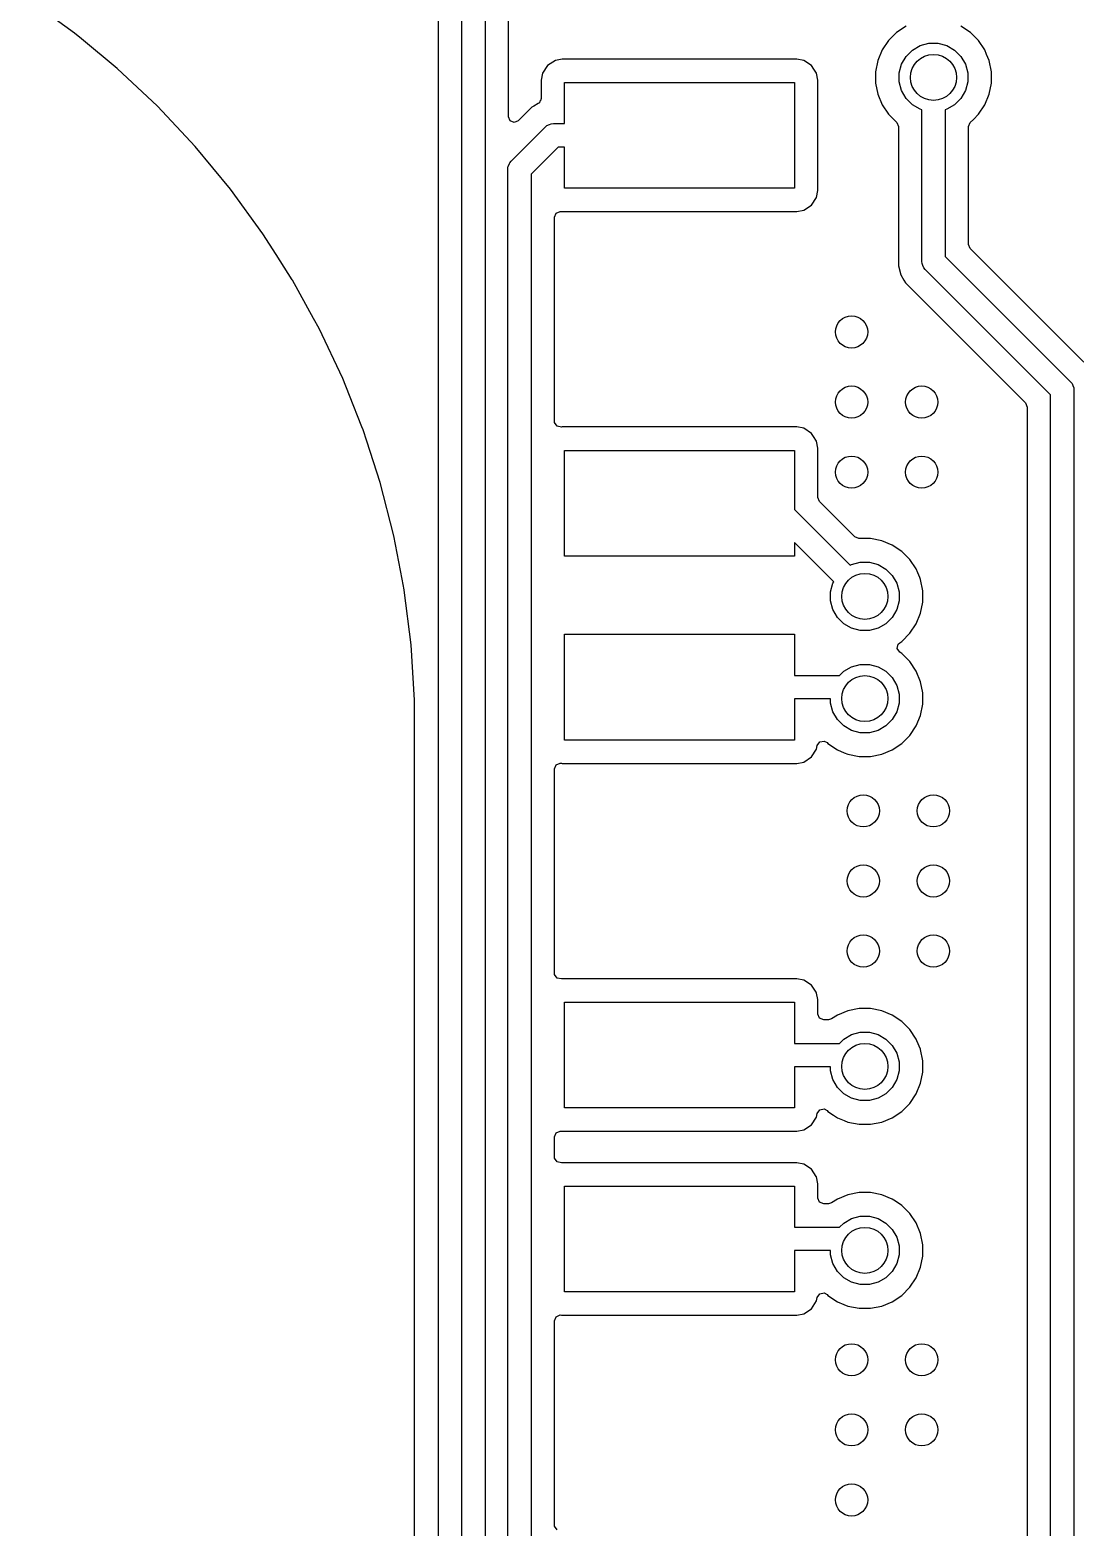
# Model space of a CAD drawing. Extents: x 97 to 200, y -158 to -52.
# Drawn here: x 144.43 to 155.79, y -91.17 to -74.89 of the extents above; entities that cross this region are included whole.
import ezdxf

# ---------------------------------------------------------------- set-up
doc = ezdxf.new("R2010")
doc.units = 0
doc.layers.add('BLACK', color=7, linetype='CONTINUOUS')

msp = doc.modelspace()

# ---------------------------------------------------------------- linework, layer by layer
at = {"layer": 'BLACK', "linetype": 'CONTINUOUS'}
for p, q in [((148.8696, -74.47551), (148.8696, -110.719689)), ((149.1241, -110.850994), (149.1241, -74.4036)), ((149.3781, -74.456206), (149.3781, -110.9036)), ((144.917559, -74.923498), (144.431928, -74.570666)), ((149.6326, -75.831689), (149.6326, -74.587511)), ((153.952917, -74.845745), (153.849817, -74.914634)), ((154.652382, -74.914634), (154.549282, -74.845745)), ((144.992023, -74.9851), (144.917559, -74.923498)), ((145.380065, -75.306115), (144.992023, -74.9851)), ((153.762134, -75.002317), (153.693245, -75.105417)), ((153.849817, -74.914634), (153.762134, -75.002317)), ((154.107594, -75.057145), (154.202153, -75.031808)), ((154.202153, -75.031808), (154.300047, -75.031808)), ((154.300047, -75.031808), (154.394606, -75.057145)), ((154.652383, -74.914635), (154.652382, -74.914634)), ((154.740065, -75.002317), (154.652383, -74.914635)), ((154.808956, -75.10542), (154.740065, -75.002317)), ((150.216031, -75.204101), (150.1418, -75.218865)), ((150.216035, -75.2041), (150.216031, -75.204101)), ((152.766167, -75.2041), (150.216035, -75.2041)), ((152.8404, -75.218865), (152.766167, -75.2041)), ((153.693244, -75.105419), (153.645793, -75.219974)), ((153.693245, -75.105417), (153.693244, -75.105419)), ((153.904645, -75.260094), (153.953592, -75.175314)), ((153.953592, -75.175314), (154.022814, -75.106092)), ((154.022814, -75.106092), (154.107594, -75.057145)), ((154.394606, -75.057145), (154.479386, -75.106092)), ((154.479386, -75.106092), (154.548608, -75.175314)), ((154.548608, -75.175314), (154.597555, -75.260094)), ((154.829123, -75.154108), (154.808956, -75.10542)), ((154.855946, -75.218865), (154.829123, -75.154108)), ((145.380071, -75.306121), (145.380065, -75.306115)), ((145.380077, -75.306126), (145.380071, -75.306121)), ((145.817658, -75.717042), (145.380077, -75.306126)), ((150.001365, -75.359299), (149.9866, -75.433532)), ((150.001366, -75.359297), (150.001365, -75.359299)), ((150.057615, -75.275115), (150.001366, -75.359297)), ((150.141796, -75.218867), (150.057615, -75.275115)), ((150.1418, -75.218865), (150.141796, -75.218867)), ((152.840402, -75.218866), (152.8404, -75.218865)), ((152.924584, -75.275115), (152.840402, -75.218866)), ((152.950475, -75.313864), (152.924584, -75.275115)), ((152.980834, -75.359299), (152.950475, -75.313864)), ((152.995599, -75.433534), (152.980834, -75.359299)), ((153.645791, -75.219981), (153.6216, -75.341599)), ((153.6216, -75.341599), (153.6216, -75.4656)), ((153.645793, -75.219974), (153.645791, -75.219981)), ((153.879308, -75.354653), (153.904645, -75.260094)), ((153.879308, -75.452547), (153.879308, -75.354653)), ((154.597555, -75.260094), (154.622892, -75.354653)), ((154.622892, -75.354653), (154.622892, -75.452547)), ((154.856409, -75.219982), (154.855946, -75.218865)), ((154.8806, -75.3416), (154.856409, -75.219982)), ((154.8806, -75.4656), (154.8806, -75.3416)), ((149.9866, -75.433532), (149.9866, -75.63465)), ((150.2411, -75.9066), (150.2411, -75.4586)), ((150.2411, -75.4586), (152.7411, -75.4586)), ((152.7411, -75.4586), (152.7411, -76.6086)), ((152.9956, -76.633667), (152.995599, -75.433534)), ((153.6216, -75.4656), (153.645791, -75.587218)), ((153.904645, -75.547106), (153.879308, -75.452547)), ((154.622892, -75.452547), (154.597555, -75.547106)), ((154.856409, -75.587218), (154.8806, -75.4656)), ((149.95535, -75.688776), (149.906431, -75.71702)), ((149.968294, -75.678844), (149.95535, -75.688776)), ((149.974537, -75.663771), (149.968294, -75.678844)), ((149.984471, -75.650826), (149.974537, -75.663771)), ((149.9866, -75.63465), (149.983368, -75.642451)), ((149.983368, -75.642451), (149.984471, -75.650826)), ((153.645791, -75.587218), (153.645793, -75.587225)), ((153.645793, -75.587225), (153.693244, -75.70178)), ((153.953592, -75.631886), (153.904645, -75.547106)), ((154.022814, -75.701108), (153.953592, -75.631886)), ((154.548608, -75.631886), (154.479386, -75.701108)), ((154.597555, -75.547106), (154.548608, -75.631886)), ((154.808956, -75.70178), (154.856409, -75.587218)), ((146.228573, -76.154622), (145.817658, -75.717042)), ((149.650906, -75.875883), (149.6326, -75.831689)), ((149.886852, -75.728324), (149.739294, -75.875883)), ((149.906431, -75.717021), (149.886852, -75.728324)), ((149.906431, -75.71702), (149.906431, -75.717021)), ((153.693244, -75.70178), (153.693245, -75.701782)), ((153.693245, -75.701782), (153.762134, -75.804882)), ((153.762134, -75.804882), (153.851294, -75.894042)), ((154.107594, -75.750055), (154.022814, -75.701108)), ((154.1241, -75.754477), (154.107594, -75.750055)), ((154.1241, -77.4036), (154.1241, -75.754477)), ((154.394606, -75.750055), (154.3781, -75.754477)), ((154.3781, -75.754477), (154.3781, -77.350994)), ((154.479386, -75.701108), (154.394606, -75.750055)), ((154.684607, -75.860341), (154.740065, -75.804883)), ((154.740065, -75.804883), (154.808956, -75.70178)), ((149.6951, -75.894189), (149.650906, -75.875883)), ((149.661297, -76.313797), (150.031297, -75.943797)), ((149.739294, -75.875883), (149.6951, -75.894189)), ((150.031297, -75.943797), (150.050542, -75.928004)), ((150.050542, -75.928004), (150.050543, -75.928003)), ((150.050543, -75.928003), (150.07736, -75.916895)), ((150.07736, -75.916895), (150.096323, -75.90904)), ((150.096323, -75.90904), (150.096324, -75.90904)), ((150.096324, -75.90904), (150.1211, -75.9066)), ((150.1211, -75.9066), (150.2411, -75.9066)), ((153.851294, -75.894042), (153.8696, -75.938236)), ((153.8696, -75.938236), (153.8696, -77.453829)), ((154.6326, -75.938236), (154.650906, -75.894042)), ((154.6326, -77.219689), (154.6326, -75.938236)), ((154.650906, -75.894042), (154.684607, -75.860341)), ((146.228582, -76.154633), (146.228573, -76.154622)), ((146.228583, -76.154634), (146.228582, -76.154633)), ((146.611188, -76.617122), (146.228583, -76.154634)), ((150.173706, -76.1606), (149.8781, -76.456206)), ((150.2411, -76.1606), (150.173706, -76.1606)), ((150.2411, -76.6086), (150.2411, -76.1606)), ((149.628473, -76.374158), (149.643087, -76.338876)), ((149.643087, -76.338876), (149.645503, -76.333043)), ((149.645503, -76.333043), (149.645504, -76.333042)), ((149.645504, -76.333042), (149.661297, -76.313797)), ((149.6241, -76.4036), (149.62654, -76.378824)), ((149.6241, -111.350994), (149.6241, -76.4036)), ((149.62654, -76.378824), (149.628473, -76.374158)), ((149.8781, -76.456206), (149.8781, -111.4036)), ((146.611188, -76.617123), (146.611188, -76.617122)), ((146.611202, -76.61714), (146.611188, -76.617123)), ((146.964033, -77.102772), (146.611202, -76.61714)), ((152.7411, -76.6086), (150.2411, -76.6086)), ((152.980834, -76.707901), (152.9956, -76.633667)), ((152.840401, -76.848334), (152.924584, -76.792084)), ((152.924584, -76.792084), (152.980834, -76.707901)), ((150.1326, -76.92266), (150.150906, -76.878466)), ((150.1326, -79.14454), (150.1326, -76.92266)), ((150.150906, -76.878466), (150.1951, -76.86016)), ((150.1951, -76.86016), (150.207284, -76.861359)), ((150.207284, -76.861359), (150.216033, -76.8631)), ((150.216033, -76.8631), (152.766166, -76.863099)), ((152.766166, -76.863099), (152.840401, -76.848334)), ((147.106904, -77.3279), (146.964033, -77.102772)), ((154.650906, -77.263883), (154.6326, -77.219689)), ((155.885347, -78.498324), (154.650906, -77.263883)), ((147.282682, -77.604882), (147.106904, -77.3279)), ((153.8696, -77.453829), (153.895598, -77.550851)), ((154.12654, -77.428376), (154.1241, -77.4036)), ((154.12654, -77.428377), (154.12654, -77.428376)), ((154.134395, -77.44734), (154.12654, -77.428377)), ((154.145503, -77.474157), (154.134395, -77.44734)), ((154.145504, -77.474158), (154.145503, -77.474157)), ((154.161297, -77.493403), (154.145504, -77.474158)), ((154.3781, -77.350994), (155.740903, -78.713797)), ((147.285676, -77.609599), (147.282682, -77.604882)), ((147.513617, -78.024222), (147.285676, -77.609599)), ((153.895598, -77.550851), (153.8956, -77.550856)), ((153.8956, -77.550856), (153.929514, -77.609598)), ((153.929514, -77.609598), (153.945823, -77.637846)), ((153.945823, -77.637846), (153.945828, -77.637852)), ((153.945828, -77.637852), (155.251294, -78.943317)), ((155.5241, -78.856206), (154.161297, -77.493403)), ((147.574864, -78.13563), (147.513617, -78.024222)), ((147.830446, -78.67877), (147.574864, -78.13563)), ((147.903427, -78.8631), (147.830446, -78.67877)), ((155.740903, -78.713797), (155.756697, -78.733042)), ((155.756697, -78.733042), (155.76512, -78.753376)), ((155.76512, -78.753376), (155.77566, -78.778824)), ((155.77566, -78.778824), (155.7781, -78.8036)), ((148.038438, -79.204101), (147.903427, -78.8631)), ((155.251294, -78.943317), (155.2696, -78.987511)), ((155.5241, -96.3036), (155.5241, -78.856206)), ((155.7781, -78.8036), (155.7781, -96.250994)), ((155.2696, -78.987511), (155.2696, -96.353829)), ((148.051422, -79.236894), (148.038438, -79.204101)), ((148.091194, -79.3593), (148.051422, -79.236894)), ((150.1338, -79.156729), (150.1326, -79.14454)), ((150.160373, -79.196505), (150.1338, -79.156729)), ((150.207289, -79.20584), (150.160373, -79.196505)), ((150.216033, -79.204101), (150.207289, -79.20584)), ((150.216035, -79.2041), (150.216033, -79.204101)), ((152.766167, -79.2041), (150.216035, -79.2041)), ((152.8404, -79.218865), (152.766167, -79.2041)), ((152.840402, -79.218866), (152.8404, -79.218865)), ((152.924584, -79.275115), (152.840402, -79.218866)), ((152.946708, -79.308226), (152.924584, -79.275115)), ((148.236914, -79.80778), (148.091194, -79.3593)), ((152.980834, -79.359299), (152.946708, -79.308226)), ((152.995599, -79.433533), (152.980834, -79.359299)), ((152.995599, -79.433535), (152.995599, -79.433533)), ((152.995599, -79.971688), (152.995599, -79.433535)), ((150.2411, -80.6086), (150.2411, -79.4586)), ((150.2411, -79.4586), (152.7411, -79.4586)), ((152.7411, -79.4586), (152.7411, -80.102994)), ((148.386195, -80.389194), (148.236914, -79.80778)), ((153.013905, -80.015882), (152.995599, -79.971688)), ((153.396817, -80.398794), (153.013905, -80.015882)), ((152.7411, -80.102994), (153.346794, -80.708689)), ((148.476094, -80.860459), (148.386195, -80.389194)), ((153.441011, -80.4171), (153.396817, -80.398794)), ((153.167189, -80.888294), (152.7411, -80.462205)), ((152.7411, -80.462205), (152.7411, -80.6086)), ((153.4431, -80.4171), (153.441011, -80.4171)), ((153.5671, -80.4171), (153.4431, -80.4171)), ((153.688718, -80.441291), (153.5671, -80.4171)), ((153.688725, -80.441293), (153.688718, -80.441291)), ((153.80328, -80.488744), (153.688725, -80.441293)), ((153.803282, -80.488745), (153.80328, -80.488744)), ((153.906382, -80.557634), (153.803282, -80.488745)), ((153.906383, -80.557635), (153.906382, -80.557634)), ((153.994065, -80.645317), (153.906383, -80.557635)), ((152.7411, -80.6086), (150.2411, -80.6086)), ((153.346794, -80.708689), (153.361594, -80.700145)), ((153.361594, -80.700145), (153.456153, -80.674808)), ((153.456153, -80.674808), (153.554047, -80.674808)), ((153.554047, -80.674808), (153.648606, -80.700145)), ((153.648606, -80.700145), (153.733386, -80.749092)), ((154.062956, -80.74842), (153.994065, -80.645317)), ((148.498344, -80.977102), (148.476094, -80.860459)), ((153.133308, -80.997653), (153.158645, -80.903094)), ((153.158645, -80.903094), (153.167189, -80.888294)), ((153.733386, -80.749092), (153.802608, -80.818314)), ((153.802608, -80.818314), (153.851555, -80.903094)), ((153.851555, -80.903094), (153.876892, -80.997653)), ((154.081042, -80.792084), (154.062956, -80.74842)), ((154.101795, -80.842187), (154.081042, -80.792084)), ((154.110409, -80.862982), (154.101795, -80.842187)), ((154.1346, -80.9846), (154.110409, -80.862982)), ((148.498675, -80.978835), (148.498344, -80.977102)), ((148.57391, -81.574375), (148.498675, -80.978835)), ((153.133308, -81.095547), (153.133308, -80.997653)), ((153.876892, -80.997653), (153.876892, -81.095547)), ((154.1346, -81.1086), (154.1346, -80.9846)), ((153.158645, -81.190106), (153.133308, -81.095547)), ((153.207592, -81.274886), (153.158645, -81.190106)), ((153.851555, -81.190106), (153.802608, -81.274886)), ((153.876892, -81.095547), (153.851555, -81.190106)), ((154.110409, -81.230218), (154.1346, -81.1086)), ((153.276814, -81.344108), (153.207592, -81.274886)), ((153.361594, -81.393055), (153.276814, -81.344108)), ((153.733386, -81.344108), (153.648606, -81.393055)), ((153.802608, -81.274886), (153.733386, -81.344108)), ((153.994065, -81.447883), (154.062956, -81.34478)), ((154.062956, -81.34478), (154.110409, -81.230218)), ((150.2411, -82.6086), (150.2411, -81.4586)), ((150.2411, -81.4586), (152.7411, -81.4586)), ((152.7411, -81.4586), (152.7411, -81.9066)), ((153.456153, -81.418392), (153.361594, -81.393055)), ((153.554047, -81.418392), (153.456153, -81.418392)), ((153.648606, -81.393055), (153.554047, -81.418392)), ((153.867336, -81.567377), (153.88458, -81.550133)), ((153.88458, -81.550133), (153.906383, -81.535565)), ((153.906383, -81.535565), (153.994065, -81.447883)), ((148.611601, -82.173463), (148.57391, -81.574375)), ((153.858004, -81.614293), (153.867336, -81.567377)), ((153.884579, -81.654066), (153.858004, -81.614293)), ((153.906383, -81.668635), (153.884579, -81.654066)), ((153.994065, -81.756317), (153.906383, -81.668635)), ((153.230306, -81.9066), (153.276814, -81.860092)), ((153.276814, -81.860092), (153.361594, -81.811145)), ((153.361594, -81.811145), (153.456153, -81.785808)), ((153.456153, -81.785808), (153.554047, -81.785808)), ((153.554047, -81.785808), (153.648606, -81.811145)), ((153.648606, -81.811145), (153.733386, -81.860092)), ((153.733386, -81.860092), (153.802608, -81.929314)), ((154.062956, -81.85942), (153.994065, -81.756317)), ((154.110409, -81.973982), (154.062956, -81.85942)), ((152.7411, -81.9066), (153.230306, -81.9066)), ((153.802608, -81.929314), (153.851555, -82.014094)), ((153.851555, -82.014094), (153.876892, -82.108653)), ((154.1346, -82.0956), (154.110409, -81.973982)), ((148.611601, -82.173474), (148.611601, -82.173463)), ((148.611601, -82.499486), (148.611601, -82.173474)), ((153.133308, -82.1606), (152.7411, -82.1606)), ((152.7411, -82.1606), (152.7411, -82.6086)), ((153.133308, -82.206547), (153.133308, -82.1606)), ((153.158645, -82.301106), (153.133308, -82.206547)), ((153.876892, -82.206547), (153.851555, -82.301106)), ((153.876892, -82.108653), (153.876892, -82.206547)), ((154.1346, -82.2196), (154.1346, -82.0956)), ((153.207592, -82.385886), (153.158645, -82.301106)), ((153.851555, -82.301106), (153.802608, -82.385886)), ((154.062956, -82.45578), (154.110409, -82.341218)), ((154.110409, -82.341218), (154.1346, -82.2196)), ((148.6116, -82.499489), (148.611601, -82.499486)), ((148.6116, -102.046471), (148.6116, -82.499489)), ((153.276814, -82.455108), (153.207592, -82.385886)), ((153.361594, -82.504055), (153.276814, -82.455108)), ((153.456153, -82.529392), (153.361594, -82.504055)), ((153.554047, -82.529392), (153.456153, -82.529392)), ((153.648606, -82.504055), (153.554047, -82.529392)), ((153.733386, -82.455108), (153.648606, -82.504055)), ((153.802608, -82.385886), (153.733386, -82.455108)), ((153.994065, -82.558883), (154.062956, -82.45578)), ((152.7411, -82.6086), (150.2411, -82.6086)), ((152.980834, -82.707901), (152.988602, -82.668843)), ((152.988602, -82.668843), (153.015177, -82.629071)), ((153.015177, -82.629071), (153.062093, -82.619738)), ((153.062093, -82.619738), (153.094095, -82.636843)), ((153.094095, -82.636843), (153.103817, -82.646565)), ((153.103817, -82.646565), (153.20692, -82.715456)), ((153.80328, -82.715456), (153.906383, -82.646565)), ((153.906383, -82.646565), (153.994065, -82.558883)), ((152.766166, -82.863099), (152.840401, -82.848334)), ((152.840401, -82.848334), (152.924584, -82.792084)), ((152.924584, -82.792084), (152.980834, -82.707901)), ((153.20692, -82.715456), (153.281522, -82.746357)), ((153.281522, -82.746357), (153.321474, -82.762906)), ((153.321474, -82.762906), (153.321476, -82.762906)), ((153.321476, -82.762906), (153.321482, -82.762909)), ((153.321482, -82.762909), (153.4431, -82.7871)), ((153.4431, -82.7871), (153.5671, -82.7871)), ((153.5671, -82.7871), (153.688718, -82.762909)), ((153.688718, -82.762909), (153.80328, -82.715456)), ((150.1326, -82.92266), (150.150906, -82.878466)), ((150.1326, -85.14454), (150.1326, -82.92266)), ((150.150906, -82.878466), (150.1951, -82.86016)), ((150.1951, -82.86016), (150.207284, -82.861359)), ((150.207284, -82.861359), (150.216033, -82.8631)), ((150.216033, -82.8631), (152.766166, -82.863099)), ((150.1338, -85.156729), (150.1326, -85.14454)), ((150.160373, -85.196505), (150.1338, -85.156729)), ((150.207289, -85.20584), (150.160373, -85.196505)), ((150.216033, -85.204101), (150.207289, -85.20584)), ((150.216035, -85.2041), (150.216033, -85.204101)), ((152.766167, -85.2041), (150.216035, -85.2041)), ((152.8404, -85.218865), (152.766167, -85.2041)), ((152.840402, -85.218866), (152.8404, -85.218865)), ((152.924584, -85.275115), (152.840402, -85.218866)), ((152.974535, -85.349872), (152.924584, -85.275115)), ((150.2411, -86.6086), (150.2411, -85.4586)), ((150.2411, -85.4586), (152.7411, -85.4586)), ((152.7411, -85.4586), (152.7411, -85.9066)), ((152.980834, -85.359299), (152.974535, -85.349872)), ((152.994929, -85.430169), (152.980834, -85.359299)), ((152.995598, -85.433531), (152.994929, -85.430169)), ((152.995599, -85.433535), (152.995598, -85.433531)), ((152.995599, -85.5896), (152.995599, -85.433535)), ((153.013905, -85.633794), (152.995599, -85.5896)), ((153.206918, -85.599744), (153.144327, -85.641567)), ((153.206926, -85.59974), (153.206918, -85.599744)), ((153.321473, -85.552293), (153.206926, -85.59974)), ((153.321481, -85.552291), (153.321473, -85.552293)), ((153.4431, -85.5281), (153.321481, -85.552291)), ((153.5671, -85.5281), (153.4431, -85.5281)), ((153.688718, -85.552291), (153.5671, -85.5281)), ((153.688725, -85.552293), (153.688718, -85.552291)), ((153.80328, -85.599744), (153.688725, -85.552293)), ((153.803282, -85.599745), (153.80328, -85.599744)), ((153.906382, -85.668634), (153.803282, -85.599745)), ((153.058099, -85.6521), (153.013905, -85.633794)), ((153.109604, -85.6521), (153.058099, -85.6521)), ((153.144327, -85.641567), (153.109604, -85.6521)), ((153.361594, -85.811145), (153.456153, -85.785808)), ((153.456153, -85.785808), (153.554047, -85.785808)), ((153.554047, -85.785808), (153.648606, -85.811145)), ((153.906383, -85.668635), (153.906382, -85.668634)), ((153.994065, -85.756317), (153.906383, -85.668635)), ((154.062956, -85.85942), (153.994065, -85.756317)), ((152.7411, -85.9066), (153.230306, -85.9066)), ((153.230306, -85.9066), (153.276814, -85.860092)), ((153.276814, -85.860092), (153.361594, -85.811145)), ((153.648606, -85.811145), (153.733386, -85.860092)), ((153.733386, -85.860092), (153.802608, -85.929314)), ((153.802608, -85.929314), (153.851555, -86.014094)), ((154.070761, -85.878263), (154.062956, -85.85942)), ((154.108627, -85.969681), (154.070761, -85.878263)), ((153.851555, -86.014094), (153.876892, -86.108653)), ((153.876892, -86.108653), (153.876892, -86.206547)), ((154.110409, -85.973982), (154.108627, -85.969681)), ((154.1346, -86.0956), (154.110409, -85.973982)), ((154.1346, -86.2196), (154.1346, -86.0956)), ((153.133308, -86.1606), (152.7411, -86.1606)), ((152.7411, -86.1606), (152.7411, -86.6086)), ((153.133308, -86.206547), (153.133308, -86.1606)), ((153.158645, -86.301106), (153.133308, -86.206547)), ((153.876892, -86.206547), (153.851555, -86.301106)), ((154.110409, -86.341218), (154.1346, -86.2196)), ((153.207592, -86.385886), (153.158645, -86.301106)), ((153.276814, -86.455108), (153.207592, -86.385886)), ((153.802608, -86.385886), (153.733386, -86.455108)), ((153.851555, -86.301106), (153.802608, -86.385886)), ((154.062956, -86.45578), (154.110409, -86.341218)), ((153.361594, -86.504055), (153.276814, -86.455108)), ((153.456153, -86.529392), (153.361594, -86.504055)), ((153.554047, -86.529392), (153.456153, -86.529392)), ((153.648606, -86.504055), (153.554047, -86.529392)), ((153.733386, -86.455108), (153.648606, -86.504055)), ((153.906383, -86.646565), (153.994065, -86.558883)), ((153.994065, -86.558883), (154.062956, -86.45578)), ((152.7411, -86.6086), (150.2411, -86.6086)), ((152.924584, -86.792084), (152.980834, -86.707901)), ((152.980834, -86.707901), (152.988602, -86.668843)), ((152.988602, -86.668843), (153.015177, -86.629071)), ((153.015177, -86.629071), (153.062093, -86.619738)), ((153.062093, -86.619738), (153.094095, -86.636843)), ((153.094095, -86.636843), (153.103817, -86.646565)), ((153.103817, -86.646565), (153.166074, -86.688164)), ((153.166074, -86.688164), (153.20692, -86.715456)), ((153.20692, -86.715456), (153.281522, -86.746357)), ((153.281522, -86.746357), (153.321474, -86.762906)), ((153.321474, -86.762906), (153.321476, -86.762906)), ((153.321476, -86.762906), (153.321482, -86.762909)), ((153.321482, -86.762909), (153.4431, -86.7871)), ((153.5671, -86.7871), (153.688718, -86.762909)), ((153.688718, -86.762909), (153.80328, -86.715456)), ((153.80328, -86.715456), (153.906383, -86.646565)), ((150.1326, -86.92266), (150.150906, -86.878466)), ((150.1326, -87.14454), (150.1326, -86.92266)), ((150.150906, -86.878466), (150.1951, -86.86016)), ((150.1951, -86.86016), (150.207284, -86.861359)), ((150.207284, -86.861359), (150.216033, -86.8631)), ((150.216033, -86.8631), (152.766166, -86.863099)), ((152.766166, -86.863099), (152.840401, -86.848334)), ((152.840401, -86.848334), (152.924584, -86.792084)), ((153.4431, -86.7871), (153.5671, -86.7871)), ((150.1338, -87.156729), (150.1326, -87.14454)), ((150.160373, -87.196505), (150.1338, -87.156729)), ((150.207289, -87.20584), (150.160373, -87.196505)), ((150.216033, -87.204101), (150.207289, -87.20584)), ((150.216035, -87.2041), (150.216033, -87.204101)), ((152.766167, -87.2041), (150.216035, -87.2041)), ((152.8404, -87.218865), (152.766167, -87.2041)), ((152.840402, -87.218866), (152.8404, -87.218865)), ((152.924584, -87.275115), (152.840402, -87.218866)), ((152.977824, -87.354794), (152.924584, -87.275115)), ((152.980834, -87.359299), (152.977824, -87.354794)), ((152.995599, -87.433533), (152.980834, -87.359299)), ((150.2411, -88.6086), (150.2411, -87.4586)), ((150.2411, -87.4586), (152.7411, -87.4586)), ((152.7411, -87.4586), (152.7411, -87.9066)), ((152.995599, -87.433535), (152.995599, -87.433533)), ((152.995599, -87.5896), (152.995599, -87.433535)), ((153.321473, -87.552293), (153.206926, -87.59974)), ((153.321481, -87.552291), (153.321473, -87.552293)), ((153.4431, -87.5281), (153.321481, -87.552291)), ((153.5671, -87.5281), (153.4431, -87.5281)), ((153.688718, -87.552291), (153.5671, -87.5281)), ((153.688725, -87.552293), (153.688718, -87.552291)), ((153.80328, -87.599744), (153.688725, -87.552293)), ((153.013905, -87.633794), (152.995599, -87.5896)), ((153.058099, -87.6521), (153.013905, -87.633794)), ((153.109604, -87.6521), (153.058099, -87.6521)), ((153.144327, -87.641567), (153.109604, -87.6521)), ((153.206918, -87.599744), (153.144327, -87.641567)), ((153.206926, -87.59974), (153.206918, -87.599744)), ((153.803282, -87.599745), (153.80328, -87.599744)), ((153.839651, -87.624046), (153.803282, -87.599745)), ((153.906383, -87.668635), (153.839651, -87.624046)), ((153.994065, -87.756317), (153.906383, -87.668635)), ((153.230306, -87.9066), (153.276814, -87.860092)), ((153.276814, -87.860092), (153.361594, -87.811145)), ((153.361594, -87.811145), (153.456153, -87.785808)), ((153.456153, -87.785808), (153.554047, -87.785808)), ((153.554047, -87.785808), (153.648606, -87.811145)), ((153.648606, -87.811145), (153.733386, -87.860092)), ((153.733386, -87.860092), (153.802608, -87.929314)), ((154.062956, -87.85942), (153.994065, -87.756317)), ((154.110409, -87.973982), (154.062956, -87.85942)), ((152.7411, -87.9066), (153.230306, -87.9066)), ((153.802608, -87.929314), (153.851555, -88.014094)), ((153.851555, -88.014094), (153.876892, -88.108653)), ((154.1346, -88.0956), (154.110409, -87.973982)), ((153.133308, -88.1606), (152.7411, -88.1606)), ((152.7411, -88.1606), (152.7411, -88.6086)), ((153.133308, -88.206547), (153.133308, -88.1606)), ((153.158645, -88.301106), (153.133308, -88.206547)), ((153.876892, -88.206547), (153.851555, -88.301106)), ((153.876892, -88.108653), (153.876892, -88.206547)), ((154.110409, -88.341218), (154.1346, -88.2196)), ((154.1346, -88.2196), (154.1346, -88.0956)), ((153.207592, -88.385886), (153.158645, -88.301106)), ((153.276814, -88.455108), (153.207592, -88.385886)), ((153.802608, -88.385886), (153.733386, -88.455108)), ((153.851555, -88.301106), (153.802608, -88.385886)), ((154.062956, -88.45578), (154.110409, -88.341218)), ((153.361594, -88.504055), (153.276814, -88.455108)), ((153.456153, -88.529392), (153.361594, -88.504055)), ((153.554047, -88.529392), (153.456153, -88.529392)), ((153.648606, -88.504055), (153.554047, -88.529392)), ((153.733386, -88.455108), (153.648606, -88.504055)), ((153.994065, -88.558883), (154.062956, -88.45578)), ((152.7411, -88.6086), (150.2411, -88.6086)), ((152.924584, -88.792084), (152.980834, -88.707901)), ((152.980834, -88.707901), (152.988602, -88.668843)), ((152.988602, -88.668843), (153.015177, -88.629071)), ((153.015177, -88.629071), (153.062093, -88.619738)), ((153.062093, -88.619738), (153.094095, -88.636843)), ((153.094095, -88.636843), (153.103817, -88.646565)), ((153.103817, -88.646565), (153.20692, -88.715456)), ((153.20692, -88.715456), (153.278212, -88.744986)), ((153.688718, -88.762909), (153.80328, -88.715456)), ((153.80328, -88.715456), (153.906383, -88.646565)), ((153.906383, -88.646565), (153.994065, -88.558883)), ((150.1326, -88.92266), (150.150906, -88.878466)), ((150.150906, -88.878466), (150.1951, -88.86016)), ((150.1951, -88.86016), (150.207284, -88.861359)), ((150.207284, -88.861359), (150.216033, -88.8631)), ((150.216033, -88.8631), (152.766166, -88.863099)), ((152.766166, -88.863099), (152.840401, -88.848334)), ((152.840401, -88.848334), (152.924584, -88.792084)), ((153.278212, -88.744986), (153.321474, -88.762906)), ((153.321474, -88.762906), (153.321476, -88.762906)), ((153.321476, -88.762906), (153.321482, -88.762909)), ((153.321482, -88.762909), (153.4431, -88.7871)), ((153.4431, -88.7871), (153.5671, -88.7871)), ((153.5671, -88.7871), (153.688718, -88.762909)), ((150.1326, -91.14454), (150.1326, -88.92266)), ((150.1338, -91.156729), (150.1326, -91.14454)), ((150.160373, -91.196505), (150.1338, -91.156729))]:
    msp.add_line(p, q, dxfattribs=at)
at = {"layer": 'BLACK'}
for centre, radius in [((154.2511, -75.4036), 0.25), ((153.3611, -78.1716), 0.175), ((153.3611, -78.9336), 0.175), ((154.1231, -78.9336), 0.175), ((153.3611, -79.6956), 0.175), ((154.1231, -79.6956), 0.175), ((153.5051, -81.0466), 0.25), ((153.5051, -82.1576), 0.25), ((153.4881, -83.3786), 0.175), ((154.2501, -83.3786), 0.175), ((153.4881, -84.1406), 0.175), ((154.2501, -84.1406), 0.175), ((153.4881, -84.9026), 0.175), ((154.2501, -84.9026), 0.175), ((153.5051, -86.1576), 0.25), ((153.5051, -88.1576), 0.25), ((153.3611, -89.3476), 0.175), ((154.1231, -89.3476), 0.175), ((153.3611, -90.1096), 0.175), ((154.1231, -90.1096), 0.175), ((153.3611, -90.8716), 0.175)]:
    msp.add_circle(centre, radius, dxfattribs=at)

doc.saveas('drawing.dxf')
